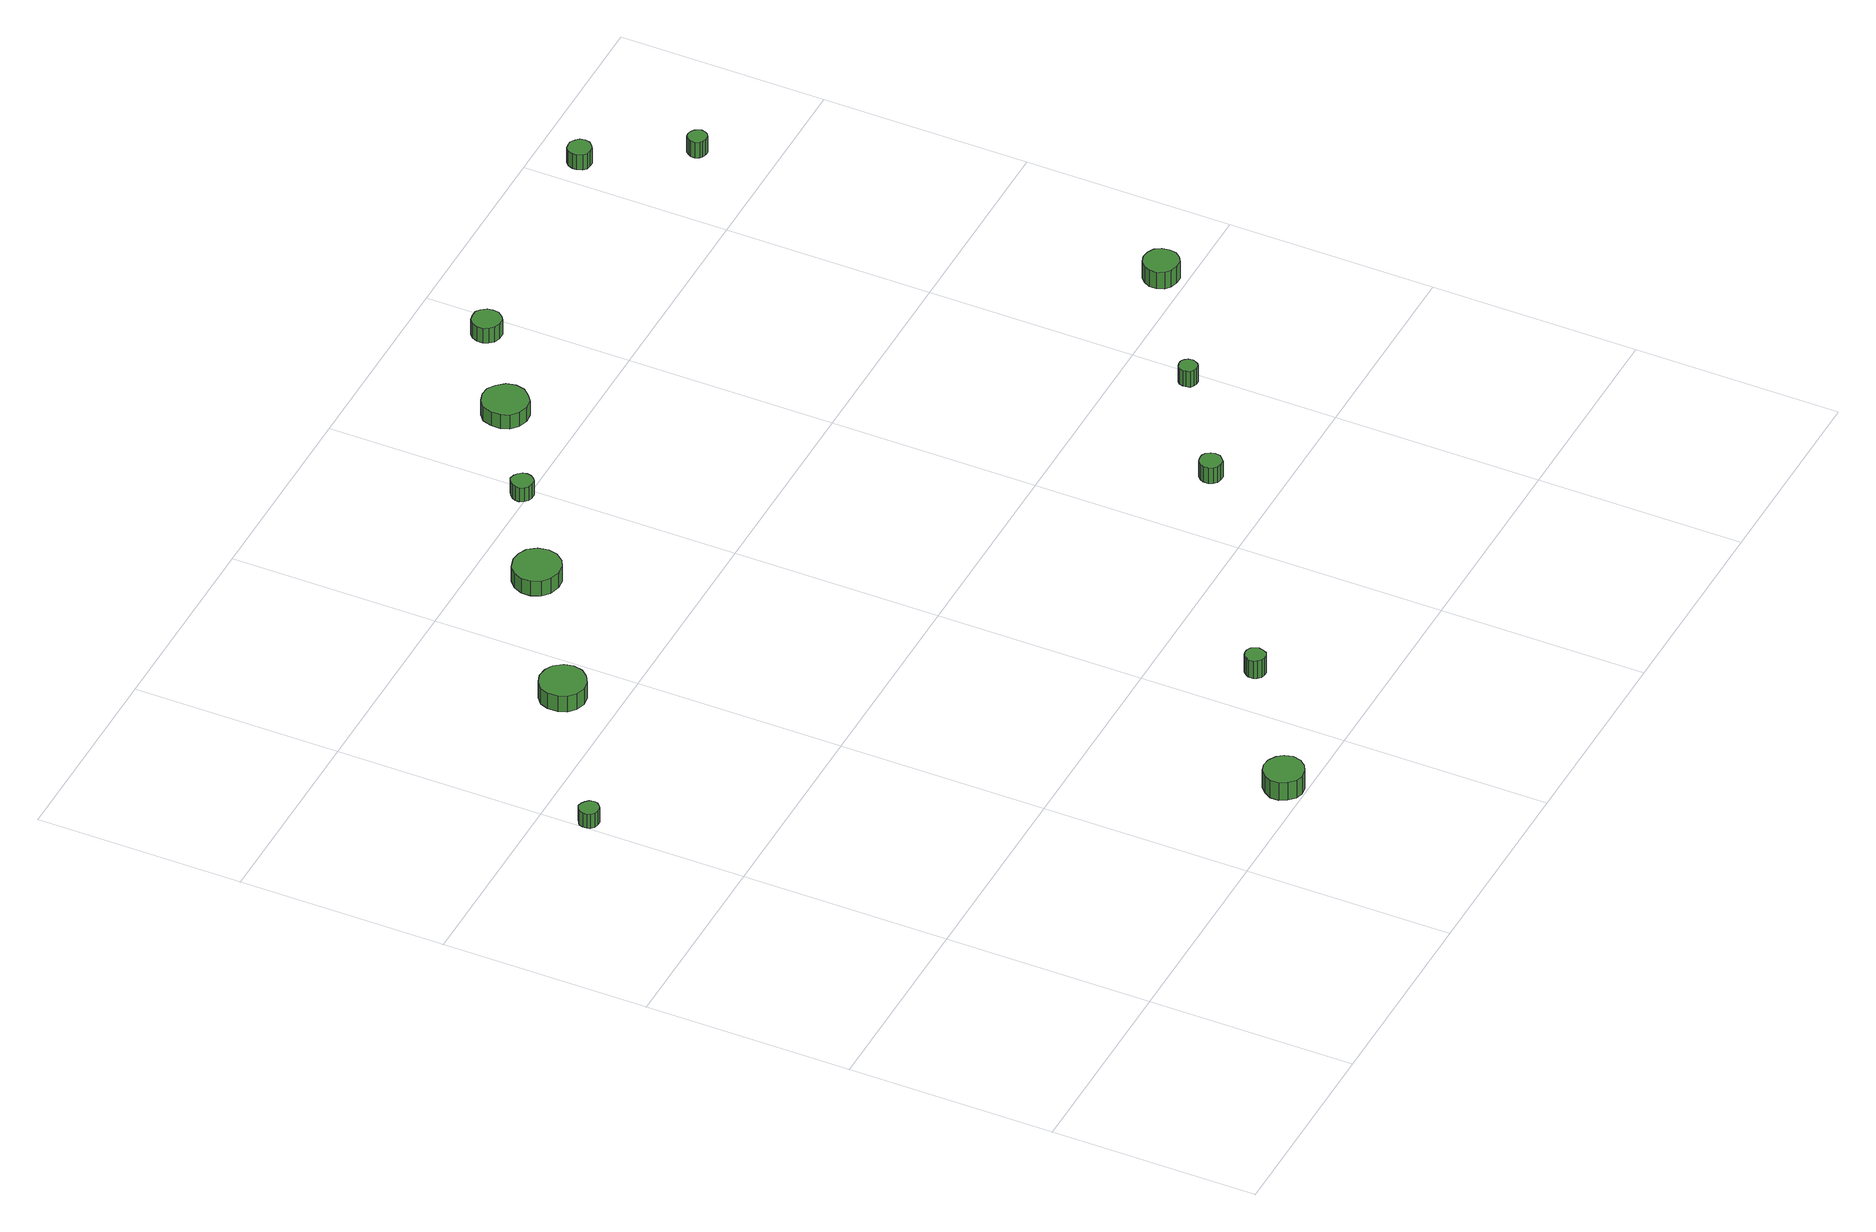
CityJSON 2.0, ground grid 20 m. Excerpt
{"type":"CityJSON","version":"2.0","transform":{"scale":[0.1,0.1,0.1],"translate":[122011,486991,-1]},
"CityObjects":{
"tree1":{"type":"SolitaryVegetationObject","attributes":{"function":"something"},"geometry":[{"type":"MultiSurface","lod":"1","boundaries":[[[0,1,2,3,4,5,6,7,8,9,10,11,12,13,14]],[[15,16,17,18,19,20,21,22,23,24,25,26,27,28,29]],[[0,29,28,1]],[[1,28,27,2]],[[2,27,26,3]],[[3,26,25,4]],[[4,25,24,5]],[[5,24,23,6]],[[6,23,22,7]],[[7,22,21,8]],[[8,21,20,9]],[[9,20,19,10]],[[10,19,18,11]],[[11,18,17,12]],[[12,17,16,13]],[[13,16,15,14]],[[14,15,29,0]]]}]},
"tree2":{"type":"SolitaryVegetationObject","attributes":{"function":"something"},"geometry":[{"type":"MultiSurface","lod":"1","boundaries":[[[30,31,32,33,34,35,36,37,38,39,40,41,42,43,44]],[[45,46,47,48,49,50,51,52,53,54,55,56,57,58,59]],[[30,59,58,31]],[[31,58,57,32]],[[32,57,56,33]],[[33,56,55,34]],[[34,55,54,35]],[[35,54,53,36]],[[36,53,52,37]],[[37,52,51,38]],[[38,51,50,39]],[[39,50,49,40]],[[40,49,48,41]],[[41,48,47,42]],[[42,47,46,43]],[[43,46,45,44]],[[44,45,59,30]]]}]},
"tree3":{"type":"SolitaryVegetationObject","attributes":{"function":"something"},"geometry":[{"type":"MultiSurface","lod":"1","boundaries":[[[60,61,62,63,64,65,66,67,68,69,70,71,72,73,74]],[[75,76,77,78,79,80,81,82,83,84,85,86,87,88,89]],[[60,89,88,61]],[[61,88,87,62]],[[62,87,86,63]],[[63,86,85,64]],[[64,85,84,65]],[[65,84,83,66]],[[66,83,82,67]],[[67,82,81,68]],[[68,81,80,69]],[[69,80,79,70]],[[70,79,78,71]],[[71,78,77,72]],[[72,77,76,73]],[[73,76,75,74]],[[74,75,89,60]]]}]},
"tree4":{"type":"SolitaryVegetationObject","attributes":{"function":"something"},"geometry":[{"type":"MultiSurface","lod":"1","boundaries":[[[90,91,92,93,94,95,96,97,98,99,100,101,102,103,104]],[[105,106,107,108,109,110,111,112,113,114,115,116,117,118,119]],[[90,119,118,91]],[[91,118,117,92]],[[92,117,116,93]],[[93,116,115,94]],[[94,115,114,95]],[[95,114,113,96]],[[96,113,112,97]],[[97,112,111,98]],[[98,111,110,99]],[[99,110,109,100]],[[100,109,108,101]],[[101,108,107,102]],[[102,107,106,103]],[[103,106,105,104]],[[104,105,119,90]]]}]},
"tree5":{"type":"SolitaryVegetationObject","attributes":{"function":"something"},"geometry":[{"type":"MultiSurface","lod":"1","boundaries":[[[120,121,122,123,124,125,126,127,128,129,130,131,132,133,134]],[[135,136,137,138,139,140,141,142,143,144,145,146,147,148,149]],[[120,149,148,121]],[[121,148,147,122]],[[122,147,146,123]],[[123,146,145,124]],[[124,145,144,125]],[[125,144,143,126]],[[126,143,142,127]],[[127,142,141,128]],[[128,141,140,129]],[[129,140,139,130]],[[130,139,138,131]],[[131,138,137,132]],[[132,137,136,133]],[[133,136,135,134]],[[134,135,149,120]]]}]},
"tree6":{"type":"SolitaryVegetationObject","attributes":{"function":"something"},"geometry":[{"type":"MultiSurface","lod":"1","boundaries":[[[150,151,152,153,154,155,156,157,158,159,160,161,162,163,164]],[[165,166,167,168,169,170,171,172,173,174,175,176,177,178,179]],[[150,179,178,151]],[[151,178,177,152]],[[152,177,176,153]],[[153,176,175,154]],[[154,175,174,155]],[[155,174,173,156]],[[156,173,172,157]],[[157,172,171,158]],[[158,171,170,159]],[[159,170,169,160]],[[160,169,168,161]],[[161,168,167,162]],[[162,167,166,163]],[[163,166,165,164]],[[164,165,179,150]]]}]},
"tree7":{"type":"SolitaryVegetationObject","attributes":{"function":"something"},"geometry":[{"type":"MultiSurface","lod":"1","boundaries":[[[180,181,182,183,184,185,186,187,188,189,190,191,192,193,194]],[[195,196,197,198,199,200,201,202,203,204,205,206,207,208,209]],[[180,209,208,181]],[[181,208,207,182]],[[182,207,206,183]],[[183,206,205,184]],[[184,205,204,185]],[[185,204,203,186]],[[186,203,202,187]],[[187,202,201,188]],[[188,201,200,189]],[[189,200,199,190]],[[190,199,198,191]],[[191,198,197,192]],[[192,197,196,193]],[[193,196,195,194]],[[194,195,209,180]]]}]},
"tree8":{"type":"SolitaryVegetationObject","attributes":{"function":"something"},"geometry":[{"type":"MultiSurface","lod":"1","boundaries":[[[210,211,212,213,214,215,216,217,218,219,220,221,222,223,224]],[[225,226,227,228,229,230,231,232,233,234,235,236,237,238,239]],[[210,239,238,211]],[[211,238,237,212]],[[212,237,236,213]],[[213,236,235,214]],[[214,235,234,215]],[[215,234,233,216]],[[216,233,232,217]],[[217,232,231,218]],[[218,231,230,219]],[[219,230,229,220]],[[220,229,228,221]],[[221,228,227,222]],[[222,227,226,223]],[[223,226,225,224]],[[224,225,239,210]]]}]},
"tree9":{"type":"SolitaryVegetationObject","attributes":{"function":"something"},"geometry":[{"type":"MultiSurface","lod":"1","boundaries":[[[240,241,242,243,244,245,246,247,248,249,250,251,252,253,254]],[[255,256,257,258,259,260,261,262,263,264,265,266,267,268,269]],[[240,269,268,241]],[[241,268,267,242]],[[242,267,266,243]],[[243,266,265,244]],[[244,265,264,245]],[[245,264,263,246]],[[246,263,262,247]],[[247,262,261,248]],[[248,261,260,249]],[[249,260,259,250]],[[250,259,258,251]],[[251,258,257,252]],[[252,257,256,253]],[[253,256,255,254]],[[254,255,269,240]]]}]},
"tree10":{"type":"SolitaryVegetationObject","attributes":{"function":"something"},"geometry":[{"type":"MultiSurface","lod":"1","boundaries":[[[270,271,272,273,274,275,276,277,278,279,280,281,282,283,284]],[[285,286,287,288,289,290,291,292,293,294,295,296,297,298,299]],[[270,299,298,271]],[[271,298,297,272]],[[272,297,296,273]],[[273,296,295,274]],[[274,295,294,275]],[[275,294,293,276]],[[276,293,292,277]],[[277,292,291,278]],[[278,291,290,279]],[[279,290,289,280]],[[280,289,288,281]],[[281,288,287,282]],[[282,287,286,283]],[[283,286,285,284]],[[284,285,299,270]]]}]},
"tree11":{"type":"SolitaryVegetationObject","attributes":{"function":"something"},"geometry":[{"type":"MultiSurface","lod":"1","boundaries":[[[300,301,302,303,304,305,306,307,308,309,310,311,312,313,314]],[[315,316,317,318,319,320,321,322,323,324,325,326,327,328,329]],[[300,329,328,301]],[[301,328,327,302]],[[302,327,326,303]],[[303,326,325,304]],[[304,325,324,305]],[[305,324,323,306]],[[306,323,322,307]],[[307,322,321,308]],[[308,321,320,309]],[[309,320,319,310]],[[310,319,318,311]],[[311,318,317,312]],[[312,317,316,313]],[[313,316,315,314]],[[314,315,329,300]]]}]},
"tree12":{"type":"SolitaryVegetationObject","attributes":{"function":"something"},"geometry":[{"type":"MultiSurface","lod":"1","boundaries":[[[330,331,332,333,334,335,336,337,338,339,340,341,342,343,344]],[[345,346,347,348,349,350,351,352,353,354,355,356,357,358,359]],[[330,359,358,331]],[[331,358,357,332]],[[332,357,356,333]],[[333,356,355,334]],[[334,355,354,335]],[[335,354,353,336]],[[336,353,352,337]],[[337,352,351,338]],[[338,351,350,339]],[[339,350,349,340]],[[340,349,348,341]],[[341,348,347,342]],[[342,347,346,343]],[[343,346,345,344]],[[344,345,359,330]]]}]},
"tree13":{"type":"SolitaryVegetationObject","attributes":{"function":"something"},"geometry":[{"type":"MultiSurface","lod":"1","boundaries":[[[360,361,362,363,364,365,366,367,368,369,370,371,372,373,374]],[[375,376,377,378,379,380,381,382,383,384,385,386,387,388,389]],[[360,389,388,361]],[[361,388,387,362]],[[362,387,386,363]],[[363,386,385,364]],[[364,385,384,365]],[[365,384,383,366]],[[366,383,382,367]],[[367,382,381,368]],[[368,381,380,369]],[[369,380,379,370]],[[370,379,378,371]],[[371,378,377,372]],[[372,377,376,373]],[[373,376,375,374]],[[374,375,389,360]]]}]}
},
"vertices":[
[20,557,24],[19,561,24],[16,564,24],[13,566,24],[9,567,24],[5,565,24],[2,563,24],[1,559,24],[1,555,24],[2,552,24],[5,549,24],[9,548,24],[13,548,24],[16,550,24],[19,553,24],[19,553,8],[16,550,8],[13,548,8],[9,548,8],[5,549,8],[2,552,8],[1,555,8],[1,559,8],[2,563,8],[5,565,8],[9,567,8],[13,566,8],[16,564,8],[19,561,8],[20,557,8],
[338,20,30],[336,28,30],[331,34,30],[324,38,30],[316,39,30],[309,37,30],[303,31,30],[299,24,30],[299,16,30],[303,9,30],[309,3,30],[316,1,30],[324,2,30],[331,6,30],[336,12,30],[336,12,10],[331,6,10],[324,2,10],[316,1,10],[309,3,10],[303,9,10],[299,16,10],[299,24,10],[303,31,10],[309,37,10],[316,39,10],[324,38,10],[331,34,10],[336,28,10],[338,20,10],
[179,653,26],[177,662,26],[171,670,26],[163,674,26],[154,675,26],[145,672,26],[138,666,26],[135,658,26],[135,648,26],[138,640,26],[145,634,26],[154,631,26],[163,632,26],[171,637,26],[177,644,26],[177,644,8],[171,637,8],[163,632,8],[154,631,8],[145,634,8],[138,640,8],[135,648,8],[135,658,8],[138,666,8],[145,672,8],[154,675,8],[163,674,8],[171,670,8],[177,662,8],[179,653,8],
[460,112,30],[459,115,30],[457,119,30],[453,121,30],[449,121,30],[446,120,30],[443,117,30],[441,114,30],[441,109,30],[443,106,30],[446,103,30],[449,102,30],[453,102,30],[457,104,30],[459,108,30],[459,108,10],[457,104,10],[453,102,10],[449,102,10],[446,103,10],[443,106,10],[441,109,10],[441,114,10],[443,117,10],[446,120,10],[449,121,10],[453,121,10],[457,119,10],[459,115,10],[460,112,10],
[315,743,25],[313,753,25],[307,761,25],[299,765,25],[290,766,25],[280,763,25],[273,757,25],[269,748,25],[269,739,25],[273,730,25],[280,724,25],[290,721,25],[299,722,25],[307,726,25],[313,734,25],[313,734,8],[307,726,8],[299,722,8],[290,721,8],[280,724,8],[273,730,8],[269,739,8],[269,748,8],[273,757,8],[280,763,8],[290,766,8],[299,765,8],[307,761,8],[313,753,8],[315,743,8],
[403,806,24],[402,810,24],[399,814,24],[396,816,24],[391,817,24],[387,815,24],[384,812,24],[382,808,24],[382,804,24],[384,800,24],[387,797,24],[391,796,24],[396,796,24],[399,798,24],[402,802,24],[402,802,8],[399,798,8],[396,796,8],[391,796,8],[387,797,8],[384,800,8],[382,804,8],[382,808,8],[384,812,8],[387,815,8],[391,817,8],[396,816,8],[399,814,8],[402,810,8],[403,806,8],
[509,868,24],[507,877,24],[501,884,24],[494,889,24],[485,890,24],[476,887,24],[469,881,24],[466,872,24],[466,863,24],[469,855,24],[476,849,24],[485,846,24],[494,847,24],[501,852,24],[507,859,24],[507,859,8],[501,852,8],[494,847,8],[485,846,8],[476,849,8],[469,855,8],[466,863,8],[466,872,8],[469,881,8],[476,887,8],[485,890,8],[494,889,8],[501,884,8],[507,877,8],[509,868,8],
[687,264,29],[686,268,29],[683,272,29],[680,274,29],[675,274,29],[671,273,29],[668,270,29],[666,266,29],[666,261,29],[668,257,29],[671,254,29],[675,253,29],[680,253,29],[683,256,29],[686,259,29],[686,259,11],[683,256,11],[680,253,11],[675,253,11],[671,254,11],[668,257,11],[666,261,11],[666,266,11],[668,270,11],[671,273,11],[675,274,11],[680,274,11],[683,272,11],[686,268,11],[687,264,11],
[593,931,25],[592,936,25],[588,941,25],[584,944,25],[578,944,25],[572,943,25],[568,939,25],[566,934,25],[566,928,25],[568,923,25],[572,919,25],[578,917,25],[584,917,25],[588,920,25],[592,925,25],[592,925,8],[588,920,8],[584,917,8],[578,917,8],[572,919,8],[568,923,8],[566,928,8],[566,934,8],[568,939,8],[572,943,8],[578,944,8],[584,944,8],[588,941,8],[592,936,8],[593,931,8],
[795,338,29],[794,342,29],[792,345,29],[789,347,29],[785,347,29],[782,346,29],[779,344,29],[778,340,29],[778,337,29],[779,333,29],[782,331,29],[785,330,29],[789,330,29],[792,332,29],[794,335,29],[794,335,11],[792,332,11],[789,330,11],[785,330,11],[782,331,11],[779,333,11],[778,337,11],[778,340,11],[779,344,11],[782,346,11],[785,347,11],[789,347,11],[792,345,11],[794,342,11],[795,338,11],
[922,422,30],[921,429,30],[917,435,30],[911,438,30],[904,439,30],[897,437,30],[892,432,30],[889,426,30],[889,419,30],[892,412,30],[897,408,30],[904,406,30],[911,406,30],[917,410,30],[921,415,30],[921,415,11],[917,410,11],[911,406,11],[904,406,11],[897,408,11],[892,412,11],[889,419,11],[889,426,11],[892,432,11],[897,437,11],[904,439,11],[911,438,11],[917,435,11],[921,429,11],[922,422,11],
[839,958,26],[838,963,26],[835,966,26],[831,969,26],[827,969,26],[822,968,26],[819,965,26],[817,960,26],[817,956,26],[819,951,26],[822,948,26],[827,947,26],[831,947,26],[835,950,26],[838,953,26],[838,953,9],[835,950,9],[831,947,9],[827,947,9],[822,948,9],[819,951,9],[817,956,9],[817,960,9],[819,965,9],[822,968,9],[827,969,9],[831,969,9],[835,966,9],[838,963,9],[839,958,9],
[895,870,27],[894,873,27],[892,876,27],[889,878,27],[885,879,27],[881,878,27],[879,875,27],[877,872,27],[877,868,27],[879,864,27],[881,862,27],[885,861,27],[889,861,27],[892,863,27],[894,866,27],[894,866,9],[892,863,9],[889,861,9],[885,861,9],[881,862,9],[879,864,9],[877,868,9],[877,872,9],[879,875,9],[881,878,9],[885,879,9],[889,878,9],[892,876,9],[894,873,9],[895,870,9]
]}
